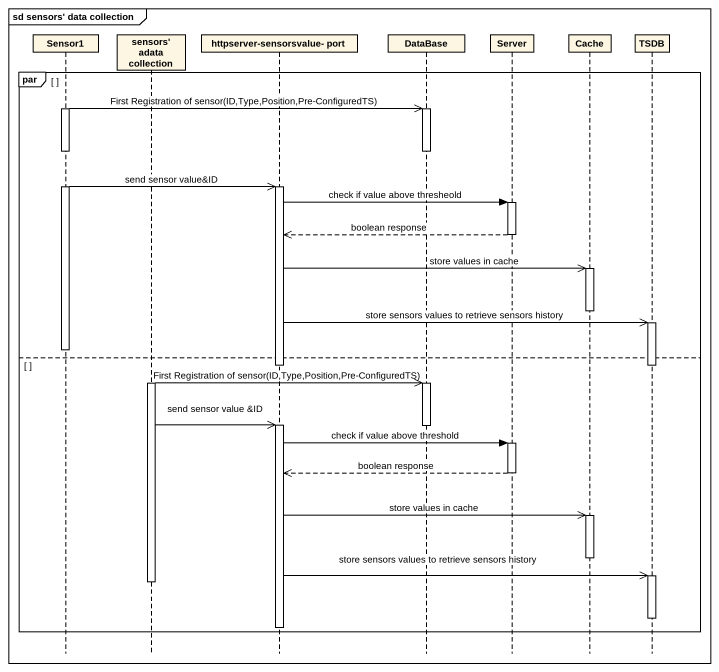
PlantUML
@startuml
mainframe sd sensors' data collection
hide footbox
participant Sensor1
participant "sensors' adata collection" as sensors_adata_collection
participant "httpserver-sensorsvalue- port" as httpserver_sensorsvalue_port
participant "DataBase" as DataBase_
participant Server
participant Cache
participant TSDB

par
  activate Sensor1
  Sensor1 ->> DataBase_ : First Registration of sensor(ID,Type,Position,Pre-ConfiguredTS)
  activate DataBase_
  deactivate DataBase_
  Sensor1 ->> httpserver_sensorsvalue_port : send sensor value&ID
  activate httpserver_sensorsvalue_port
  httpserver_sensorsvalue_port -> Server : check if value above thresheold
  activate Server
  Server -->> httpserver_sensorsvalue_port : boolean response
  deactivate Server
  httpserver_sensorsvalue_port ->> Cache : store values in cache
  activate Cache
  deactivate Cache
  httpserver_sensorsvalue_port ->> TSDB : store sensors values to retrieve sensors history
  activate TSDB
  deactivate Sensor1
else
  deactivate httpserver_sensorsvalue_port
  deactivate TSDB
  activate sensors_adata_collection
  sensors_adata_collection ->> DataBase_ : First Registration of sensor(ID,Type,Position,Pre-ConfiguredTS)
  activate DataBase_
  sensors_adata_collection ->> httpserver_sensorsvalue_port : send sensor value &ID
  activate httpserver_sensorsvalue_port
  deactivate DataBase_
  httpserver_sensorsvalue_port -> Server : check if value above threshold
  activate Server
  Server -->> httpserver_sensorsvalue_port : boolean response
  deactivate Server
  httpserver_sensorsvalue_port ->> Cache : store values in cache
  activate Cache
  deactivate Cache
  httpserver_sensorsvalue_port ->> TSDB : store sensors values to retrieve sensors history
  activate TSDB
  deactivate sensors_adata_collection
  deactivate TSDB
  deactivate httpserver_sensorsvalue_port
end
@enduml
